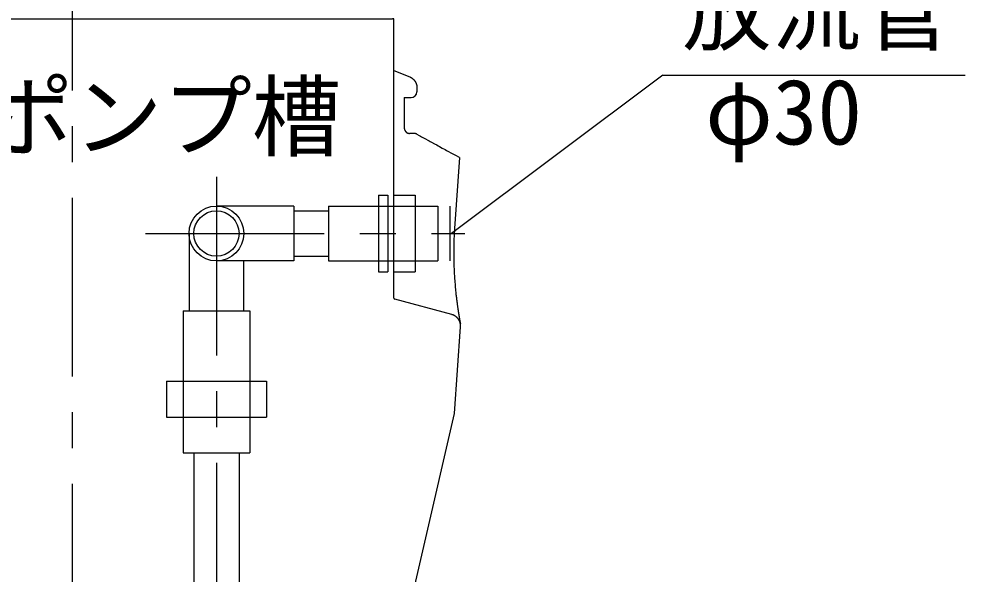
# Model space of a CAD drawing. Units: millimetres, scale not verified. Extents: x -9622 to 7696, y -6818 to 5260.
# Drawn here: x -4396 to -3602, y -2410 to -1944 of the extents above; entities that cross this region are included whole.
import ezdxf
from ezdxf.enums import TextEntityAlignment as Align

# ---------------------------------------------------------------- set-up
doc = ezdxf.new("R2010")
doc.units = ezdxf.units.MM
doc.header["$LTSCALE"] = 30
doc.linetypes.add('CHAIN1', pattern=[8, 5, -1, 1, -1])
doc.layers.add('0-1_KIKI', color=3, linetype='Continuous', lineweight=25)
doc.styles.add('MS Gothic', font='')
doc.styles.get('MS Gothic').set_extended_font_data('MS Gothic')

msp = doc.modelspace()

# ---------------------------------------------------------------- linework, layer by layer
at = {"layer": '0-1_KIKI', "linetype": 'CHAIN1'}
for p, q in [((-4351.46, -1613.82), (-4351.46, -2866.88)), ((-4230.32, -2076.24), (-4230.32, -2735.76)), ((-4289.78, -2123.82), (-4021.63, -2123.82))]:
    msp.add_line(p, q, dxfattribs=at)
at = {"layer": '0-1_KIKI'}
for p, q in [((-4598.32, -1943.82), (-4082.32, -1943.82)), ((-4072.66, -2009.82), (-4066.91, -2009.82)), ((-4064.54, -2039.82), (-4068.17, -2039.82)), ((-4094.32, -2091.62), (-4094.32, -2156.02)), ((-4081.32, -2091.62), (-4063.32, -2091.62)), ((-4063.32, -2091.62), (-4063.32, -2156.02)), ((-4165.32, -2100.82), (-4230.32, -2100.82)), ((-4165.32, -2100.82), (-4165.32, -2146.82)), ((-4165.32, -2104.82), (-4136.32, -2104.82)), ((-4136.32, -2100.82), (-4044.32, -2100.82)), ((-4136.32, -2100.82), (-4136.32, -2146.82)), ((-4081.32, -2178.05), (-4081.32, -2100.32)), ((-4044.32, -2100.82), (-4044.32, -2146.82)), ((-4034.32, -2100.82), (-4034.32, -2146.82)), ((-4253.32, -2123.82), (-4253.32, -2188.82)), ((-4165.32, -2142.82), (-4136.32, -2142.82)), ((-4165.32, -2146.82), (-4230.32, -2146.82)), ((-4207.32, -2188.82), (-4207.32, -2146.82)), ((-4136.32, -2146.82), (-4044.32, -2146.82)), ((-4094.32, -2156.02), (-4086.32, -2156.02)), ((-4081.32, -2156.02), (-4063.32, -2156.02)), ((-4258.32, -2188.82), (-4258.32, -2307.82)), ((-4272.32, -2247.82), (-4272.32, -2277.82)), ((-4272.32, -2277.82), (-4188.32, -2277.82)), ((-4258.32, -2307.82), (-4202.32, -2307.82)), ((-4249.32, -2307.82), (-4249.32, -2623.82)), ((-4211.32, -2307.82), (-4211.32, -2623.82))]:
    msp.add_line(p, q, dxfattribs=at)
at = {"layer": '0-1_KIKI', "color": 4}
for q in [(-4032.82, -2123.82), (-3601.58, -1990.86)]:
    msp.add_line((-3855.5, -1990.86), q, dxfattribs=at)
at = {"layer": '0-1_KIKI'}
for points in [[(-4081.32, -2100.32), (-4081.32, -1943.82), (-4082.32, -1943.82)], [(-4081.32, -1986.97), (-4067.96, -1992.4), (-4067.91, -1992.42), (-4067.85, -1992.45), (-4067.78, -1992.48), (-4067.7, -1992.51), (-4067.62, -1992.54), (-4067.54, -1992.58), (-4067.45, -1992.62), (-4067.36, -1992.67), (-4067.27, -1992.71), (-4067.18, -1992.76), (-4067.08, -1992.81), (-4066.99, -1992.86), (-4066.89, -1992.92), (-4066.78, -1992.98), (-4066.67, -1993.05), (-4066.55, -1993.13), (-4066.42, -1993.22), (-4066.29, -1993.31), (-4066.15, -1993.41), (-4066.01, -1993.52), (-4065.87, -1993.62), (-4065.73, -1993.72), (-4065.6, -1993.82), (-4065.48, -1993.92), (-4065.37, -1994), (-4065.27, -1994.09), (-4065.17, -1994.17), (-4065.08, -1994.26), (-4064.99, -1994.34), (-4064.9, -1994.43), (-4064.81, -1994.53), (-4064.71, -1994.63), (-4064.61, -1994.75), (-4064.5, -1994.87), (-4064.39, -1995), (-4064.28, -1995.13), (-4064.16, -1995.26), (-4064.06, -1995.39)], [(-4064.06, -1995.39), (-4063.95, -1995.52), (-4063.86, -1995.64), (-4063.77, -1995.76), (-4063.69, -1995.86), (-4063.62, -1995.97), (-4063.55, -1996.07), (-4063.48, -1996.18), (-4063.42, -1996.29), (-4063.35, -1996.4), (-4063.28, -1996.53), (-4063.21, -1996.66), (-4063.13, -1996.8), (-4063.05, -1996.95), (-4062.98, -1997.11), (-4062.9, -1997.26), (-4062.83, -1997.41), (-4062.76, -1997.56), (-4062.69, -1997.7), (-4062.64, -1997.83), (-4062.58, -1997.95), (-4062.54, -1998.07), (-4062.49, -1998.18), (-4062.45, -1998.3), (-4062.42, -1998.42), (-4062.38, -1998.54), (-4062.34, -1998.68), (-4062.3, -1998.83), (-4062.26, -1998.98), (-4062.22, -1999.15), (-4062.18, -1999.31), (-4062.14, -1999.48), (-4062.1, -1999.64), (-4062.07, -1999.8), (-4062.04, -1999.95), (-4062.01, -2000.09), (-4061.99, -2000.22), (-4061.97, -2000.34), (-4061.96, -2000.45), (-4061.95, -2000.56)], [(-4061.95, -2000.56), (-4061.94, -2000.66), (-4061.93, -2000.76), (-4061.92, -2000.86), (-4061.92, -2000.95), (-4061.91, -2001.05), (-4061.91, -2001.14), (-4061.91, -2001.23), (-4061.91, -2001.31), (-4061.91, -2001.39), (-4061.91, -2001.45), (-4061.91, -2001.64), (-4061.91, -2004.82)], [(-4072.66, -2009.82), (-4072.66, -2034.82), (-4072.66, -2034.9), (-4072.66, -2034.93), (-4072.66, -2034.97), (-4072.66, -2035.02), (-4072.66, -2035.07), (-4072.66, -2035.12), (-4072.66, -2035.18), (-4072.65, -2035.23), (-4072.65, -2035.29), (-4072.65, -2035.35), (-4072.64, -2035.41), (-4072.63, -2035.48), (-4072.63, -2035.54), (-4072.62, -2035.61), (-4072.6, -2035.68), (-4072.59, -2035.76), (-4072.57, -2035.84), (-4072.55, -2035.93), (-4072.53, -2036.03), (-4072.5, -2036.12), (-4072.48, -2036.22), (-4072.45, -2036.32), (-4072.42, -2036.42), (-4072.4, -2036.51), (-4072.37, -2036.6), (-4072.34, -2036.68), (-4072.32, -2036.75), (-4072.29, -2036.82), (-4072.27, -2036.89), (-4072.24, -2036.96), (-4072.21, -2037.03), (-4072.17, -2037.1), (-4072.13, -2037.17), (-4072.09, -2037.25), (-4072.05, -2037.34), (-4072, -2037.43), (-4071.95, -2037.51), (-4071.9, -2037.6)], [(-4071.9, -2037.6), (-4071.85, -2037.69), (-4071.8, -2037.77), (-4071.75, -2037.85), (-4071.7, -2037.92), (-4071.66, -2037.98), (-4071.61, -2038.04), (-4071.57, -2038.1), (-4071.52, -2038.16), (-4071.47, -2038.22), (-4071.42, -2038.27), (-4071.36, -2038.34), (-4071.3, -2038.4), (-4071.23, -2038.47), (-4071.16, -2038.54), (-4071.09, -2038.61), (-4071.01, -2038.68), (-4070.94, -2038.75), (-4070.87, -2038.82), (-4070.8, -2038.88), (-4070.73, -2038.93), (-4070.67, -2038.98), (-4070.61, -2039.03), (-4070.55, -2039.07), (-4070.49, -2039.11), (-4070.42, -2039.15), (-4070.36, -2039.19), (-4070.28, -2039.24), (-4070.2, -2039.28), (-4070.12, -2039.32), (-4070.03, -2039.37), (-4069.94, -2039.41), (-4069.85, -2039.45), (-4069.77, -2039.49), (-4069.68, -2039.53), (-4069.6, -2039.57), (-4069.52, -2039.6), (-4069.45, -2039.62), (-4069.39, -2039.65), (-4069.33, -2039.67)], [(-4069.33, -2039.67), (-4069.26, -2039.68), (-4069.2, -2039.7), (-4069.14, -2039.71), (-4069.08, -2039.73), (-4069.01, -2039.74), (-4068.95, -2039.75), (-4068.88, -2039.76), (-4068.81, -2039.77), (-4068.75, -2039.78), (-4068.69, -2039.79), (-4068.63, -2039.79), (-4068.58, -2039.8), (-4068.54, -2039.8), (-4068.5, -2039.81), (-4068.46, -2039.81), (-4068.43, -2039.81), (-4068.41, -2039.82), (-4068.38, -2039.82), (-4068.36, -2039.82), (-4068.34, -2039.82), (-4068.32, -2039.82), (-4068.3, -2039.82), (-4068.28, -2039.82), (-4068.26, -2039.82), (-4068.24, -2039.82), (-4068.23, -2039.82), (-4068.21, -2039.82), (-4068.17, -2039.82)], [(-4064.32, -2039.82), (-4064.34, -2039.82), (-4064.37, -2039.82), (-4064.39, -2039.82), (-4064.41, -2039.82), (-4064.43, -2039.82), (-4064.45, -2039.82), (-4064.47, -2039.82), (-4064.48, -2039.82), (-4064.5, -2039.82), (-4064.54, -2039.82)], [(-4063.08, -2040.03), (-4063.11, -2040.02), (-4063.14, -2040.01), (-4063.17, -2040), (-4063.2, -2039.99), (-4063.23, -2039.98), (-4063.25, -2039.98), (-4063.28, -2039.97), (-4063.31, -2039.96), (-4063.34, -2039.96), (-4063.38, -2039.95), (-4063.41, -2039.94), (-4063.45, -2039.93), (-4063.49, -2039.93), (-4063.53, -2039.92), (-4063.57, -2039.91), (-4063.6, -2039.9), (-4063.64, -2039.9), (-4063.67, -2039.89), (-4063.7, -2039.89), (-4063.73, -2039.88), (-4063.75, -2039.88), (-4063.78, -2039.87), (-4063.81, -2039.87), (-4063.84, -2039.87), (-4063.87, -2039.86), (-4063.91, -2039.86), (-4063.94, -2039.85), (-4063.98, -2039.85), (-4064.02, -2039.85), (-4064.06, -2039.84), (-4064.09, -2039.84), (-4064.13, -2039.84), (-4064.16, -2039.83), (-4064.19, -2039.83), (-4064.22, -2039.83), (-4064.25, -2039.83), (-4064.28, -2039.83), (-4064.3, -2039.83), (-4064.32, -2039.82)], [(-4061.99, -2040.47), (-4062.03, -2040.45), (-4062.04, -2040.44), (-4062.06, -2040.44), (-4062.07, -2040.43), (-4062.09, -2040.42), (-4062.11, -2040.41), (-4062.12, -2040.4), (-4062.14, -2040.39), (-4062.16, -2040.38), (-4062.18, -2040.37), (-4062.2, -2040.36), (-4062.23, -2040.35), (-4062.25, -2040.34), (-4062.27, -2040.33), (-4062.3, -2040.31), (-4062.33, -2040.3), (-4062.36, -2040.29), (-4062.39, -2040.27), (-4062.43, -2040.26), (-4062.46, -2040.24), (-4062.5, -2040.23), (-4062.53, -2040.21), (-4062.57, -2040.2), (-4062.6, -2040.19), (-4062.63, -2040.17), (-4062.66, -2040.16), (-4062.68, -2040.15), (-4062.71, -2040.14), (-4062.74, -2040.13), (-4062.76, -2040.12), (-4062.79, -2040.11), (-4062.82, -2040.1), (-4062.86, -2040.09), (-4062.89, -2040.08), (-4062.93, -2040.07), (-4062.97, -2040.06), (-4063, -2040.05), (-4063.04, -2040.04), (-4063.08, -2040.03)], [(-4061.99, -2040.47), (-4059.92, -2041.6), (-4059.02, -2042.09), (-4058.04, -2042.62), (-4056.85, -2043.27), (-4054.87, -2044.35), (-4052.9, -2045.43), (-4051.69, -2046.09), (-4050.94, -2046.49), (-4049.73, -2047.15), (-4047.24, -2048.51), (-4045.35, -2049.54), (-4044.19, -2050.17), (-4043.04, -2050.8), (-4040.63, -2052.11), (-4038.23, -2053.42), (-4037.07, -2054.05), (-4035.92, -2054.68), (-4033, -2056.27), (-4030.71, -2057.51), (-4029.07, -2058.41), (-4026.96, -2059.56), (-4026.39, -2059.87)], [(-4026.31, -2060.02), (-4030.32, -2119.49), (-4030.41, -2120.87), (-4030.45, -2121.45), (-4030.5, -2122.14), (-4030.55, -2122.93), (-4030.6, -2123.8), (-4030.66, -2124.73), (-4030.71, -2125.71), (-4030.77, -2126.73), (-4030.82, -2127.77), (-4030.87, -2128.81), (-4030.91, -2129.87), (-4030.94, -2130.96), (-4030.97, -2132.09), (-4030.99, -2133.29), (-4031.01, -2134.56), (-4031.02, -2135.91), (-4031.03, -2137.37), (-4031.03, -2138.93), (-4031.02, -2140.59), (-4031.01, -2142.29), (-4030.99, -2144.03), (-4030.97, -2145.75), (-4030.94, -2147.44), (-4030.91, -2149.05), (-4030.87, -2150.57), (-4030.84, -2151.97), (-4030.79, -2153.26), (-4030.75, -2154.48), (-4030.69, -2155.66), (-4030.63, -2156.82), (-4030.56, -2157.99), (-4030.48, -2159.19), (-4030.39, -2160.47), (-4030.29, -2161.83), (-4030.18, -2163.26), (-4030.06, -2164.73), (-4029.94, -2166.22), (-4029.82, -2167.7)], [(-4094.32, -2091.62), (-4086.32, -2091.62), (-4086.32, -2156.02)], [(-4029.82, -2167.7), (-4029.69, -2169.13), (-4029.57, -2170.51), (-4029.45, -2171.79), (-4029.34, -2172.96), (-4029.23, -2174.02), (-4029.12, -2175.01), (-4029.02, -2175.93), (-4028.92, -2176.8), (-4028.82, -2177.64), (-4028.71, -2178.47), (-4028.61, -2179.3), (-4028.49, -2180.16), (-4028.38, -2181.02), (-4028.26, -2181.88), (-4028.15, -2182.73), (-4028.03, -2183.54), (-4027.92, -2184.31), (-4027.82, -2185.03), (-4027.73, -2185.68), (-4027.65, -2186.25), (-4027.58, -2186.75), (-4027.51, -2187.2), (-4027.45, -2187.6), (-4027.4, -2187.98), (-4027.34, -2188.34), (-4027.28, -2188.7), (-4027.23, -2189.07), (-4027.16, -2189.47), (-4027.1, -2189.88), (-4027.03, -2190.3), (-4026.96, -2190.73), (-4026.9, -2191.15), (-4026.83, -2191.56), (-4026.77, -2191.94), (-4026.71, -2192.31), (-4026.65, -2192.63), (-4026.6, -2192.93), (-4026.56, -2193.21), (-4026.51, -2193.47)], [(-4026.57, -2196.55), (-4026.69, -2196.34), (-4026.82, -2196.12), (-4026.96, -2195.91), (-4027.09, -2195.7), (-4027.22, -2195.51), (-4027.34, -2195.33), (-4027.47, -2195.17), (-4027.59, -2195.01), (-4027.72, -2194.86), (-4027.86, -2194.71), (-4028, -2194.57), (-4028.16, -2194.42), (-4028.34, -2194.26), (-4028.53, -2194.1), (-4028.74, -2193.93), (-4028.95, -2193.75), (-4029.18, -2193.58), (-4029.41, -2193.41), (-4029.63, -2193.24), (-4029.85, -2193.09), (-4030.06, -2192.95), (-4030.26, -2192.82), (-4030.44, -2192.71), (-4030.62, -2192.61), (-4030.78, -2192.52), (-4030.94, -2192.44), (-4031.1, -2192.37), (-4031.25, -2192.3), (-4031.4, -2192.24), (-4031.55, -2192.19), (-4031.7, -2192.14), (-4031.85, -2192.09), (-4031.99, -2192.05), (-4032.12, -2192.01), (-4032.24, -2191.97), (-4032.35, -2191.94), (-4032.65, -2191.86), (-4080.58, -2179.02)], [(-4258.32, -2188.82), (-4202.32, -2188.82), (-4202.32, -2307.82)], [(-4134.32, -2724.82), (-4030.32, -2274.82), (-4025.26, -2202.22), (-4025.25, -2202.05), (-4025.24, -2201.98), (-4025.24, -2201.9), (-4025.23, -2201.8), (-4025.23, -2201.7), (-4025.22, -2201.59), (-4025.22, -2201.47), (-4025.21, -2201.34), (-4025.21, -2201.22), (-4025.22, -2201.09), (-4025.22, -2200.97), (-4025.23, -2200.84), (-4025.24, -2200.7), (-4025.26, -2200.55), (-4025.28, -2200.4), (-4025.3, -2200.24), (-4025.33, -2200.06), (-4025.37, -2199.87), (-4025.41, -2199.67), (-4025.46, -2199.46), (-4025.5, -2199.24), (-4025.56, -2199.03), (-4025.61, -2198.82), (-4025.66, -2198.62), (-4025.71, -2198.44), (-4025.76, -2198.26), (-4025.82, -2198.1), (-4025.87, -2197.95), (-4025.93, -2197.8), (-4025.99, -2197.65), (-4026.06, -2197.49), (-4026.14, -2197.33), (-4026.23, -2197.16), (-4026.33, -2196.97), (-4026.45, -2196.76), (-4026.57, -2196.55)], [(-4026.51, -2193.47), (-4026.47, -2193.73), (-4026.43, -2193.97), (-4026.38, -2194.23), (-4026.34, -2194.49), (-4026.29, -2194.76), (-4026.24, -2195.05), (-4026.19, -2195.34), (-4026.14, -2195.63), (-4026.09, -2195.92), (-4026.04, -2196.2), (-4025.99, -2196.46), (-4025.95, -2196.7), (-4025.91, -2196.92), (-4025.88, -2197.12), (-4025.85, -2197.29), (-4025.82, -2197.46), (-4025.79, -2197.61), (-4025.76, -2197.76), (-4025.74, -2197.9), (-4025.71, -2198.05), (-4025.68, -2198.2), (-4025.65, -2198.35), (-4025.62, -2198.5), (-4025.6, -2198.65), (-4025.57, -2198.79), (-4025.55, -2198.93), (-4025.52, -2199.06), (-4025.5, -2199.17), (-4025.48, -2199.27), (-4025.47, -2199.35), (-4025.45, -2199.42), (-4025.44, -2199.48), (-4025.43, -2199.53), (-4025.43, -2199.57), (-4025.42, -2199.6), (-4025.41, -2199.68)], [(-4272.32, -2247.82), (-4188.32, -2247.82), (-4188.32, -2277.82)]]:
    msp.add_lwpolyline(points, dxfattribs=at)
for radius in [23, 19]:
    msp.add_circle((-4230.32, -2123.82), radius, dxfattribs=at)
for centre, radius, start, end in [((-4066.91, -2004.82), 5, 270, 0), ((-4080.32, -2178.05), 1, 180, 255)]:
    msp.add_arc(centre, radius, start, end, dxfattribs=at)

# ---------------------------------------------------------------- texts
at = {"layer": '0-1_KIKI', "color": 4, "style": 'MS Gothic'}
for s, p in [('放流管', (-3838.97, -1980.83)), ('放流ポンプ槽', (-4575.62, -2069.72)), ('φ30', (-3819.85, -2065.63))]:
    msp.add_text(s, height=54.99, dxfattribs=at).set_placement(p, align=Align.BOTTOM_LEFT)

doc.saveas('drawing.dxf')
